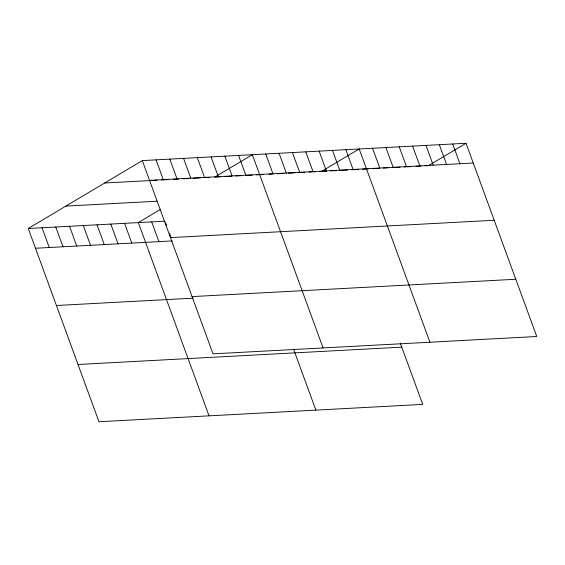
<?xml version="1.0" encoding="UTF-8"?>
<svg xmlns="http://www.w3.org/2000/svg" width="565" height="565" viewBox="0 0 565 565"><rect width="100%" height="100%" fill="white"/><g stroke="black" fill="none" stroke-linecap="round" stroke-linejoin="round"><path stroke-width="0.85" d="M400.26 343.047L422.712 404.399L98.967 421.737L28.25 228.5L142.288 160.601L466.033 143.263L536.75 336.5L213.005 353.845L142.288 160.601M160.46 209.424L138.326 222.603L209.036 415.84M214.728 177.113L252.364 154.711L323.081 347.948M466.033 143.263L428.404 165.665L425.064 165.849M149.52 180.355L473.265 163.017M104.659 183.011L157.112 180.2M161.413 179.967L168.292 179.599M173.455 179.324L178.611 179.049M182.912 178.815L188.929 178.498M193.23 178.265L200.109 177.897M203.548 177.714L209.573 177.389M215.562 177.071L220.569 176.803M224.743 176.577L228.083 176.4M228.917 176.351L231.424 176.216M235.598 175.998L241.439 175.68M246.446 175.411L252.287 175.101M256.461 174.875L263.142 174.521M268.982 174.204L273.156 173.985M277.33 173.759L284.004 173.399M288.178 173.18L294.859 172.819M299.026 172.593L304.874 172.283M309.048 172.064L315.722 171.704M319.896 171.478L321.563 171.393L359.199 148.983L429.916 342.228M322.403 171.343L326.57 171.124M330.744 170.898L336.592 170.588M340.766 170.362L347.44 170.001M351.614 169.783L358.288 169.422M362.462 169.196L368.302 168.886M372.476 168.66L374.983 168.525M375.817 168.483L379.157 168.306M383.331 168.08L388.339 167.812M393.346 167.544L400.02 167.184M404.194 166.965L410.875 166.604M415.882 166.336L420.89 166.068M65.886 206.091L157.035 201.211M28.25 228.5L165.029 221.169M170.468 237.611L494.213 220.265M35.475 248.247L172.261 240.923M192.058 296.597L515.796 279.251M56.429 305.503L193.209 298.172M78.012 364.489L401.757 347.143M452.678 143.976L459.91 163.73M439.323 144.689L446.555 164.443M425.968 145.41L433.2 165.157M412.612 146.123L419.844 165.877M399.264 146.836L406.489 166.59M385.909 147.557L393.134 167.304M372.554 148.27L379.779 168.024M345.844 149.697L353.069 169.451M332.488 150.417L339.72 170.171M319.133 151.13L326.365 170.884M305.778 151.844L313.01 171.598M292.423 152.564L299.655 172.311M279.075 153.277L286.3 173.031M265.72 153.991L272.944 173.745M238.607 155.446L245.832 175.199M224.842 156.18L232.074 175.934M293.722 349.594L315.877 410.119M211.084 156.922L218.316 176.668M197.326 157.656L204.551 177.41M183.569 158.391L190.793 178.145M169.811 159.132L177.036 178.879M156.046 159.867L163.278 179.621M165.637 222.815L166.541 225.287M169.549 233.514L171.054 237.632M151.674 221.883L158.906 241.636M124.561 223.337L131.793 243.091M110.804 224.072L118.036 243.826M97.046 224.814L104.271 244.567M83.288 225.548L90.513 245.302M69.53 226.29L76.755 246.036M55.765 227.024L62.998 246.778M42.008 227.759L49.24 247.512"/></g></svg>
